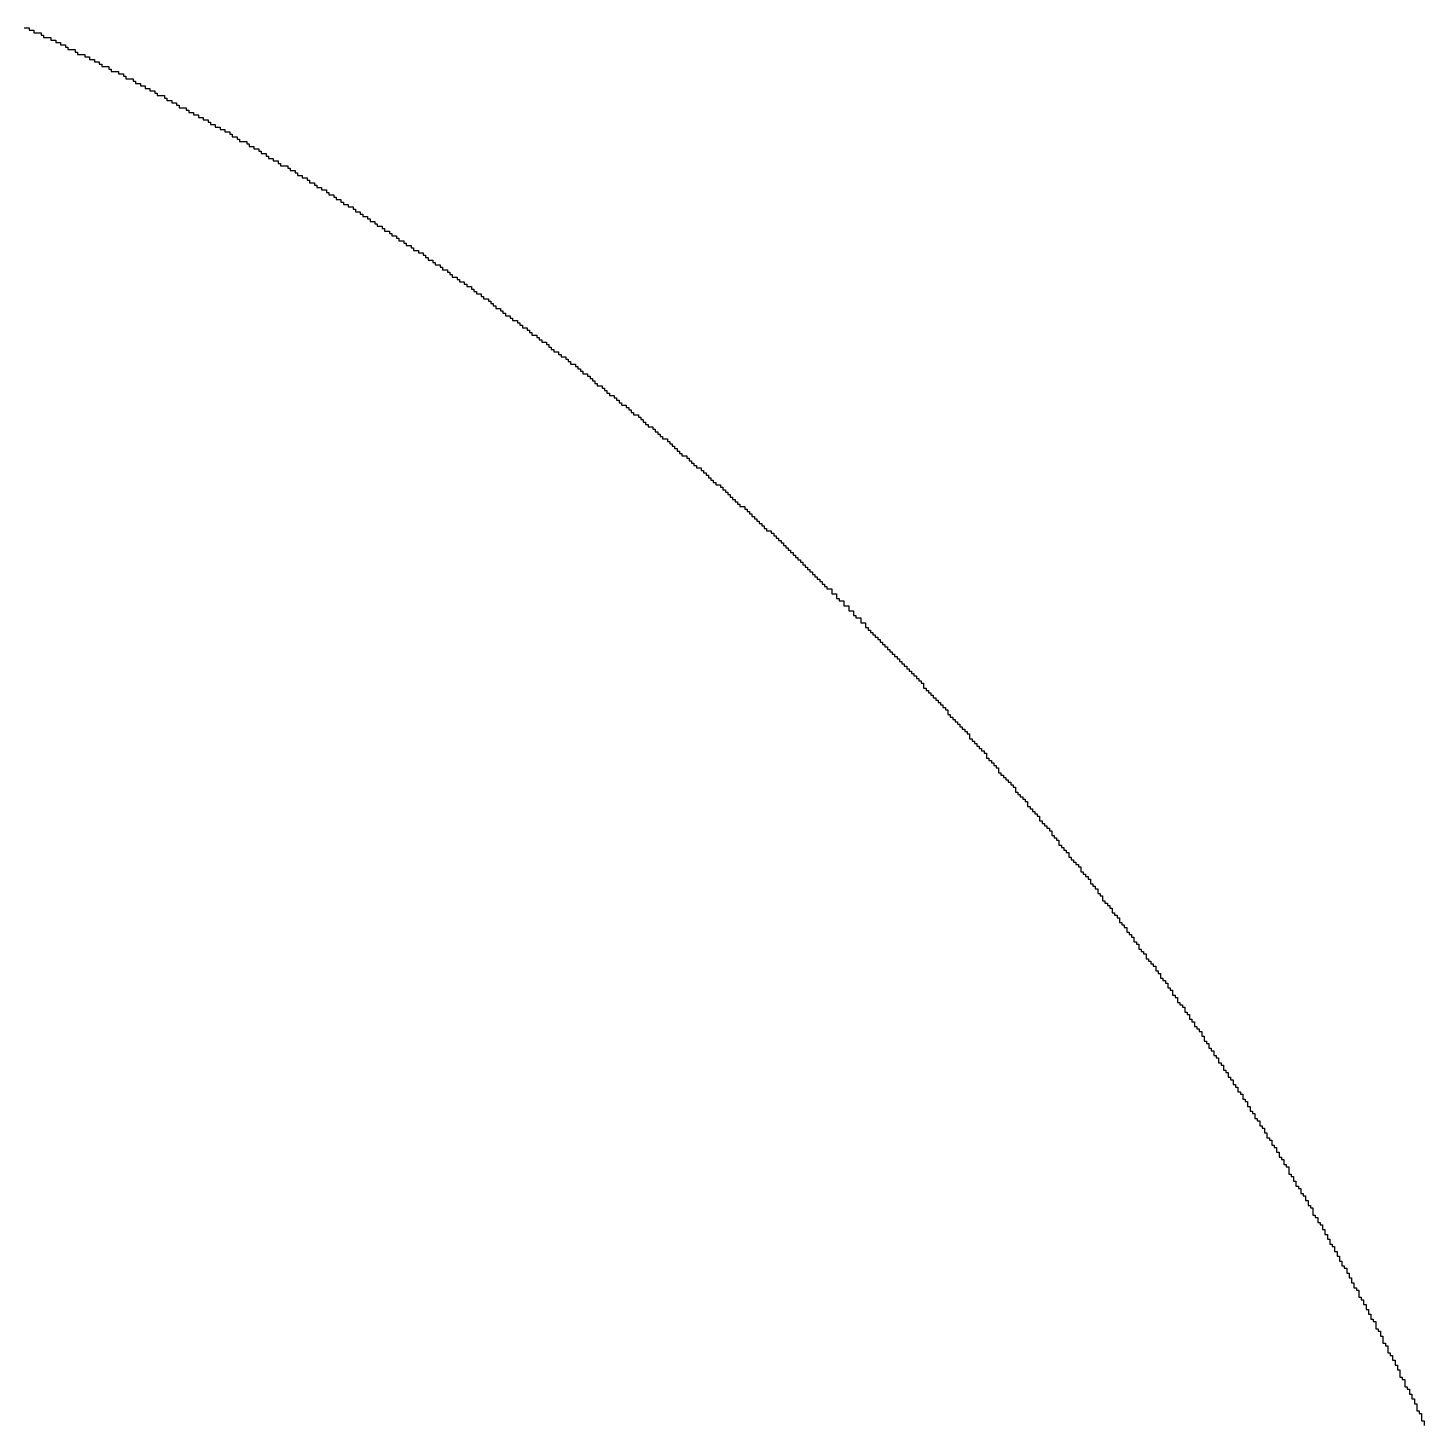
# Model space of a CAD drawing. Header units: millimetres. Extents: x -3.3 to 49.3, y -30.5 to 0.
# Drawn here: x 44.1 to 46.216, y -21.179 to -19.066 of the extents above; entities that cross this region are included whole.
import ezdxf

# ---------------------------------------------------------------- set-up
doc = ezdxf.new("R2010")
doc.units = ezdxf.units.MM
doc.layers.add('TopOverlay', color=2, linetype='Continuous')

msp = doc.modelspace()

# ---------------------------------------------------------------- linework, layer by layer
at = {"layer": 'TopOverlay'}
for p, q in [((44.0949, -19.0656), (44.1022, -19.0656)), ((44.1022, -19.0656), (44.1022, -19.0692)), ((44.1022, -19.0692), (44.1095, -19.0692)), ((44.1095, -19.0692), (44.1095, -19.0729)), ((44.1095, -19.0729), (44.1205, -19.0729)), ((44.1205, -19.0729), (44.1205, -19.0766)), ((44.1205, -19.0766), (44.1242, -19.0766)), ((44.1242, -19.0766), (44.1242, -19.0802)), ((44.1242, -19.0802), (44.1352, -19.0802)), ((44.1352, -19.0802), (44.1352, -19.0839)), ((44.1352, -19.0839), (44.1425, -19.0839)), ((44.1425, -19.0839), (44.1425, -19.0875)), ((44.1425, -19.0875), (44.1498, -19.0875)), ((44.1498, -19.0875), (44.1498, -19.0912)), ((44.1498, -19.0912), (44.1571, -19.0912)), ((44.1571, -19.0912), (44.1571, -19.0949)), ((44.1571, -19.0949), (44.1608, -19.0949)), ((44.1608, -19.0949), (44.1608, -19.0985)), ((44.1608, -19.0985), (44.1718, -19.0985)), ((44.1718, -19.0985), (44.1718, -19.1022)), ((44.1718, -19.1022), (44.1755, -19.1022)), ((44.1755, -19.1022), (44.1755, -19.1059)), ((44.1755, -19.1059), (44.1864, -19.1059)), ((44.1864, -19.1059), (44.1864, -19.1095)), ((44.1864, -19.1095), (44.1938, -19.1095)), ((44.1938, -19.1095), (44.1938, -19.1132)), ((44.1938, -19.1132), (44.2011, -19.1132)), ((44.2011, -19.1132), (44.2011, -19.1169)), ((44.2011, -19.1169), (44.2084, -19.1169)), ((44.2084, -19.1169), (44.2084, -19.1205)), ((44.2084, -19.1205), (44.2121, -19.1205)), ((44.2121, -19.1205), (44.2121, -19.1242)), ((44.2121, -19.1242), (44.2231, -19.1242)), ((44.2231, -19.1242), (44.2231, -19.1278)), ((44.2231, -19.1278), (44.2267, -19.1278)), ((44.2267, -19.1278), (44.2267, -19.1315)), ((44.2267, -19.1315), (44.2377, -19.1315)), ((44.2377, -19.1315), (44.2377, -19.1352)), ((44.2377, -19.1352), (44.2451, -19.1352)), ((44.2451, -19.1352), (44.2451, -19.1388)), ((44.2451, -19.1388), (44.2487, -19.1388)), ((44.2487, -19.1388), (44.2487, -19.1425)), ((44.2487, -19.1425), (44.2597, -19.1425)), ((44.2597, -19.1425), (44.2597, -19.1462)), ((44.2597, -19.1462), (44.2634, -19.1462)), ((44.2634, -19.1462), (44.2634, -19.1498)), ((44.2634, -19.1498), (44.2707, -19.1498)), ((44.2707, -19.1498), (44.2707, -19.1535)), ((44.2707, -19.1535), (44.278, -19.1535)), ((44.278, -19.1535), (44.278, -19.1571)), ((44.278, -19.1571), (44.2853, -19.1571)), ((44.2853, -19.1571), (44.2853, -19.1608)), ((44.2853, -19.1608), (44.2927, -19.1608)), ((44.2927, -19.1608), (44.2927, -19.1645)), ((44.2927, -19.1645), (44.2963, -19.1645)), ((44.2963, -19.1645), (44.2963, -19.1681)), ((44.2963, -19.1681), (44.3073, -19.1681)), ((44.3073, -19.1681), (44.3073, -19.1718)), ((44.3073, -19.1718), (44.311, -19.1718)), ((44.311, -19.1718), (44.311, -19.1755)), ((44.311, -19.1755), (44.3183, -19.1755)), ((44.3183, -19.1755), (44.3183, -19.1791)), ((44.3183, -19.1791), (44.3256, -19.1791)), ((44.3256, -19.1791), (44.3256, -19.1828)), ((44.3256, -19.1828), (44.3293, -19.1828)), ((44.3293, -19.1828), (44.3293, -19.1864)), ((44.3293, -19.1864), (44.3403, -19.1864)), ((44.3403, -19.1864), (44.3403, -19.1901)), ((44.3403, -19.1901), (44.344, -19.1901)), ((44.344, -19.1901), (44.344, -19.1938)), ((44.344, -19.1938), (44.3513, -19.1938)), ((44.3513, -19.1938), (44.3513, -19.1974)), ((44.3513, -19.1974), (44.3586, -19.1974)), ((44.3586, -19.1974), (44.3586, -19.2011)), ((44.3586, -19.2011), (44.3659, -19.2011)), ((44.3659, -19.2011), (44.3659, -19.2048)), ((44.3659, -19.2048), (44.3733, -19.2048)), ((44.3733, -19.2048), (44.3733, -19.2084)), ((44.3733, -19.2084), (44.3769, -19.2084)), ((44.3769, -19.2084), (44.3769, -19.2121)), ((44.3769, -19.2121), (44.3842, -19.2121)), ((44.3842, -19.2121), (44.3842, -19.2158)), ((44.3842, -19.2158), (44.3916, -19.2158)), ((44.3916, -19.2158), (44.3916, -19.2194)), ((44.3916, -19.2194), (44.3989, -19.2194)), ((44.3989, -19.2194), (44.3989, -19.2231)), ((44.3989, -19.2231), (44.4062, -19.2231)), ((44.4062, -19.2231), (44.4062, -19.2267)), ((44.4062, -19.2267), (44.4099, -19.2267)), ((44.4099, -19.2267), (44.4099, -19.2304)), ((44.4099, -19.2304), (44.4172, -19.2304)), ((44.4172, -19.2304), (44.4172, -19.2341)), ((44.4172, -19.2341), (44.4209, -19.2341)), ((44.4209, -19.2341), (44.4209, -19.2377)), ((44.4209, -19.2377), (44.4319, -19.2377)), ((44.4319, -19.2377), (44.4319, -19.2414)), ((44.4319, -19.2414), (44.4355, -19.2414)), ((44.4355, -19.2414), (44.4355, -19.2451)), ((44.4355, -19.2451), (44.4429, -19.2451)), ((44.4429, -19.2451), (44.4429, -19.2487)), ((44.4429, -19.2487), (44.4502, -19.2487)), ((44.4502, -19.2487), (44.4502, -19.2524)), ((44.4502, -19.2524), (44.4538, -19.2524)), ((44.4538, -19.2524), (44.4538, -19.256)), ((44.4538, -19.256), (44.4612, -19.256)), ((44.4612, -19.256), (44.4612, -19.2597)), ((44.4612, -19.2597), (44.4648, -19.2597)), ((44.4648, -19.2597), (44.4648, -19.2634)), ((44.4648, -19.2634), (44.4722, -19.2634)), ((44.4722, -19.2634), (44.4722, -19.267)), ((44.4722, -19.267), (44.4795, -19.267)), ((44.4795, -19.267), (44.4795, -19.2707)), ((44.4795, -19.2707), (44.4831, -19.2707)), ((44.4831, -19.2707), (44.4831, -19.2744)), ((44.4831, -19.2744), (44.4941, -19.2744)), ((44.4941, -19.2744), (44.4941, -19.278)), ((44.4941, -19.278), (44.4978, -19.278)), ((44.4978, -19.278), (44.4978, -19.2817)), ((44.4978, -19.2817), (44.5051, -19.2817)), ((44.5051, -19.2817), (44.5051, -19.2853)), ((44.5051, -19.2853), (44.5088, -19.2853)), ((44.5088, -19.2853), (44.5088, -19.289)), ((44.5088, -19.289), (44.5161, -19.289)), ((44.5161, -19.289), (44.5161, -19.2927)), ((44.5161, -19.2927), (44.5234, -19.2927)), ((44.5234, -19.2927), (44.5234, -19.2963)), ((44.5234, -19.2963), (44.5271, -19.2963)), ((44.5271, -19.2963), (44.5271, -19.3)), ((44.5271, -19.3), (44.5344, -19.3)), ((44.5344, -19.3), (44.5344, -19.3037)), ((44.5344, -19.3037), (44.5381, -19.3037)), ((44.5381, -19.3037), (44.5381, -19.3073)), ((44.5381, -19.3073), (44.5454, -19.3073)), ((44.5454, -19.3073), (44.5454, -19.311)), ((44.5454, -19.311), (44.5527, -19.311)), ((44.5527, -19.311), (44.5527, -19.3147)), ((44.5527, -19.3147), (44.5564, -19.3147)), ((44.5564, -19.3147), (44.5564, -19.3183)), ((44.5564, -19.3183), (44.5637, -19.3183)), ((44.5637, -19.3183), (44.5637, -19.322)), ((44.5637, -19.322), (44.5674, -19.322)), ((44.5674, -19.322), (44.5674, -19.3256)), ((44.5674, -19.3256), (44.5747, -19.3256)), ((44.5747, -19.3256), (44.5747, -19.3293)), ((44.5747, -19.3293), (44.5784, -19.3293)), ((44.5784, -19.3293), (44.5784, -19.333)), ((44.5784, -19.333), (44.5857, -19.333)), ((44.5857, -19.333), (44.5857, -19.3366)), ((44.5857, -19.3366), (44.593, -19.3366)), ((44.593, -19.3366), (44.593, -19.3403)), ((44.593, -19.3403), (44.5967, -19.3403)), ((44.5967, -19.3403), (44.5967, -19.344)), ((44.5967, -19.344), (44.604, -19.344)), ((44.604, -19.344), (44.604, -19.3476)), ((44.604, -19.3476), (44.6077, -19.3476)), ((44.6077, -19.3476), (44.6077, -19.3513)), ((44.6077, -19.3513), (44.615, -19.3513)), ((44.615, -19.3513), (44.615, -19.3549)), ((44.615, -19.3549), (44.6187, -19.3549)), ((44.6187, -19.3549), (44.6187, -19.3586)), ((44.6187, -19.3586), (44.626, -19.3586)), ((44.626, -19.3586), (44.626, -19.3623)), ((44.626, -19.3623), (44.6297, -19.3623)), ((44.6297, -19.3623), (44.6297, -19.3659)), ((44.6297, -19.3659), (44.637, -19.3659)), ((44.637, -19.3659), (44.637, -19.3696)), ((44.637, -19.3696), (44.6407, -19.3696)), ((44.6407, -19.3696), (44.6407, -19.3733)), ((44.6407, -19.3733), (44.648, -19.3733)), ((44.648, -19.3733), (44.648, -19.3769)), ((44.648, -19.3769), (44.6516, -19.3769)), ((44.6516, -19.3769), (44.6516, -19.3806)), ((44.6516, -19.3806), (44.659, -19.3806)), ((44.659, -19.3806), (44.659, -19.3842)), ((44.659, -19.3842), (44.6626, -19.3842)), ((44.6626, -19.3842), (44.6626, -19.3879)), ((44.6626, -19.3879), (44.67, -19.3879)), ((44.67, -19.3879), (44.67, -19.3916)), ((44.67, -19.3916), (44.6736, -19.3916)), ((44.6736, -19.3916), (44.6736, -19.3952)), ((44.6736, -19.3952), (44.681, -19.3952)), ((44.681, -19.3952), (44.681, -19.3989)), ((44.681, -19.3989), (44.6846, -19.3989)), ((44.6846, -19.3989), (44.6846, -19.4026)), ((44.6846, -19.4026), (44.6919, -19.4026)), ((44.6919, -19.4026), (44.6919, -19.4062)), ((44.6919, -19.4062), (44.6993, -19.4062)), ((44.6993, -19.4062), (44.6993, -19.4099)), ((44.6993, -19.4099), (44.7029, -19.4099)), ((44.7029, -19.4099), (44.7029, -19.4136)), ((44.7029, -19.4136), (44.7066, -19.4136)), ((44.7066, -19.4136), (44.7066, -19.4172)), ((44.7066, -19.4172), (44.7139, -19.4172)), ((44.7139, -19.4172), (44.7139, -19.4209)), ((44.7139, -19.4209), (44.7176, -19.4209)), ((44.7176, -19.4209), (44.7176, -19.4245)), ((44.7176, -19.4245), (44.7249, -19.4245)), ((44.7249, -19.4245), (44.7249, -19.4282)), ((44.7249, -19.4282), (44.7286, -19.4282)), ((44.7286, -19.4282), (44.7286, -19.4319)), ((44.7286, -19.4319), (44.7359, -19.4319)), ((44.7359, -19.4319), (44.7359, -19.4355)), ((44.7359, -19.4355), (44.7396, -19.4355)), ((44.7396, -19.4355), (44.7396, -19.4392)), ((44.7396, -19.4392), (44.7432, -19.4392)), ((44.7432, -19.4392), (44.7432, -19.4429)), ((44.7432, -19.4429), (44.7506, -19.4429)), ((44.7506, -19.4429), (44.7506, -19.4465)), ((44.7506, -19.4465), (44.7542, -19.4465)), ((44.7542, -19.4465), (44.7542, -19.4502)), ((44.7542, -19.4502), (44.7615, -19.4502)), ((44.7615, -19.4502), (44.7615, -19.4538)), ((44.7615, -19.4538), (44.7652, -19.4538)), ((44.7652, -19.4538), (44.7652, -19.4575)), ((44.7652, -19.4575), (44.7725, -19.4575)), ((44.7725, -19.4575), (44.7725, -19.4612)), ((44.7725, -19.4612), (44.7762, -19.4612)), ((44.7762, -19.4612), (44.7762, -19.4648)), ((44.7762, -19.4648), (44.7799, -19.4648)), ((44.7799, -19.4648), (44.7799, -19.4685)), ((44.7799, -19.4685), (44.7872, -19.4685)), ((44.7872, -19.4685), (44.7872, -19.4722)), ((44.7872, -19.4722), (44.7908, -19.4722)), ((44.7908, -19.4722), (44.7908, -19.4758)), ((44.7908, -19.4758), (44.7982, -19.4758)), ((44.7982, -19.4758), (44.7982, -19.4795)), ((44.7982, -19.4795), (44.8018, -19.4795)), ((44.8018, -19.4795), (44.8018, -19.4832)), ((44.8018, -19.4832), (44.8055, -19.4832)), ((44.8055, -19.4832), (44.8055, -19.4868)), ((44.8055, -19.4868), (44.8092, -19.4868)), ((44.8092, -19.4868), (44.8092, -19.4905)), ((44.8092, -19.4905), (44.8165, -19.4905)), ((44.8165, -19.4905), (44.8165, -19.4941)), ((44.8165, -19.4941), (44.8201, -19.4941)), ((44.8201, -19.4941), (44.8201, -19.4978)), ((44.8201, -19.4978), (44.8238, -19.4978)), ((44.8238, -19.4978), (44.8238, -19.5015)), ((44.8238, -19.5015), (44.8311, -19.5015)), ((44.8311, -19.5015), (44.8311, -19.5051)), ((44.8311, -19.5051), (44.8348, -19.5051)), ((44.8348, -19.5051), (44.8348, -19.5088)), ((44.8348, -19.5088), (44.8421, -19.5088)), ((44.8421, -19.5088), (44.8421, -19.5125)), ((44.8421, -19.5125), (44.8458, -19.5125)), ((44.8458, -19.5125), (44.8458, -19.5161)), ((44.8458, -19.5161), (44.8495, -19.5161)), ((44.8495, -19.5161), (44.8495, -19.5198)), ((44.8495, -19.5198), (44.8568, -19.5198)), ((44.8568, -19.5198), (44.8568, -19.5234)), ((44.8568, -19.5234), (44.8604, -19.5234)), ((44.8604, -19.5234), (44.8604, -19.5271)), ((44.8604, -19.5271), (44.8641, -19.5271)), ((44.8641, -19.5271), (44.8641, -19.5308)), ((44.8641, -19.5308), (44.8714, -19.5308)), ((44.8714, -19.5308), (44.8714, -19.5344)), ((44.8714, -19.5344), (44.8751, -19.5344)), ((44.8751, -19.5344), (44.8751, -19.5381)), ((44.8751, -19.5381), (44.8788, -19.5381)), ((44.8788, -19.5381), (44.8788, -19.5418)), ((44.8788, -19.5418), (44.8861, -19.5418)), ((44.8861, -19.5418), (44.8861, -19.5454)), ((44.8861, -19.5454), (44.8897, -19.5454)), ((44.8897, -19.5454), (44.8897, -19.5491)), ((44.8897, -19.5491), (44.8934, -19.5491)), ((44.8934, -19.5491), (44.8934, -19.5527)), ((44.8934, -19.5527), (44.8971, -19.5527)), ((44.8971, -19.5527), (44.8971, -19.5564)), ((44.8971, -19.5564), (44.9044, -19.5564)), ((44.9044, -19.5564), (44.9044, -19.5601)), ((44.9044, -19.5601), (44.9081, -19.5601)), ((44.9081, -19.5601), (44.9081, -19.5637)), ((44.9081, -19.5637), (44.9154, -19.5637)), ((44.9154, -19.5637), (44.9154, -19.5674)), ((44.9154, -19.5674), (44.919, -19.5674)), ((44.919, -19.5674), (44.919, -19.5711)), ((44.919, -19.5711), (44.9227, -19.5711)), ((44.9227, -19.5711), (44.9227, -19.5747)), ((44.9227, -19.5747), (44.93, -19.5747)), ((44.93, -19.5747), (44.93, -19.5784)), ((44.93, -19.5784), (44.9337, -19.5784)), ((44.9337, -19.5784), (44.9337, -19.5821)), ((44.9337, -19.5821), (44.9374, -19.5821)), ((44.9374, -19.5821), (44.9374, -19.5857)), ((44.9374, -19.5857), (44.941, -19.5857)), ((44.941, -19.5857), (44.941, -19.5894)), ((44.941, -19.5894), (44.9484, -19.5894)), ((44.9484, -19.5894), (44.9484, -19.593)), ((44.9484, -19.593), (44.952, -19.593)), ((44.952, -19.593), (44.952, -19.5967)), ((44.952, -19.5967), (44.9557, -19.5967)), ((44.9557, -19.5967), (44.9557, -19.6004)), ((44.9557, -19.6004), (44.9593, -19.6004)), ((44.9593, -19.6004), (44.9593, -19.604)), ((44.9593, -19.604), (44.963, -19.604)), ((44.963, -19.604), (44.963, -19.6077)), ((44.963, -19.6077), (44.9703, -19.6077)), ((44.9703, -19.6077), (44.9703, -19.6114)), ((44.9703, -19.6114), (44.974, -19.6114)), ((44.974, -19.6114), (44.974, -19.615)), ((44.974, -19.615), (44.9777, -19.615)), ((44.9777, -19.615), (44.9777, -19.6187)), ((44.9777, -19.6187), (44.9813, -19.6187)), ((44.9813, -19.6187), (44.9813, -19.6223)), ((44.9813, -19.6223), (44.9886, -19.6223)), ((44.9886, -19.6223), (44.9886, -19.626)), ((44.9886, -19.626), (44.9923, -19.626)), ((44.9923, -19.626), (44.9923, -19.6297)), ((44.9923, -19.6297), (44.996, -19.6297)), ((44.996, -19.6297), (44.996, -19.6333)), ((44.996, -19.6333), (44.9996, -19.6333)), ((44.9996, -19.6333), (44.9996, -19.637)), ((44.9996, -19.637), (45.007, -19.637)), ((45.007, -19.637), (45.007, -19.6407)), ((45.007, -19.6407), (45.0106, -19.6407)), ((45.0106, -19.6407), (45.0106, -19.6443)), ((45.0106, -19.6443), (45.0143, -19.6443)), ((45.0143, -19.6443), (45.0143, -19.648)), ((45.0143, -19.648), (45.0179, -19.648)), ((45.0179, -19.648), (45.0179, -19.6516)), ((45.0179, -19.6516), (45.0253, -19.6516)), ((45.0253, -19.6516), (45.0253, -19.6553)), ((45.0253, -19.6553), (45.0289, -19.6553)), ((45.0289, -19.6553), (45.0289, -19.659)), ((45.0289, -19.659), (45.0326, -19.659)), ((45.0326, -19.659), (45.0326, -19.6626)), ((45.0326, -19.6626), (45.0363, -19.6626)), ((45.0363, -19.6626), (45.0363, -19.6663)), ((45.0363, -19.6663), (45.0399, -19.6663)), ((45.0399, -19.6663), (45.0399, -19.67)), ((45.0399, -19.67), (45.0473, -19.67)), ((45.0473, -19.67), (45.0473, -19.6736)), ((45.0473, -19.6736), (45.0509, -19.6736)), ((45.0509, -19.6736), (45.0509, -19.6773)), ((45.0509, -19.6773), (45.0546, -19.6773)), ((45.0546, -19.6773), (45.0546, -19.681)), ((45.0546, -19.681), (45.0582, -19.681)), ((45.0582, -19.681), (45.0582, -19.6846)), ((45.0582, -19.6846), (45.0619, -19.6846)), ((45.0619, -19.6846), (45.0619, -19.6883)), ((45.0619, -19.6883), (45.0692, -19.6883)), ((45.0692, -19.6883), (45.0692, -19.6919)), ((45.0692, -19.6919), (45.0729, -19.6919)), ((45.0729, -19.6919), (45.0729, -19.6956)), ((45.0729, -19.6956), (45.0766, -19.6956)), ((45.0766, -19.6956), (45.0766, -19.6993)), ((45.0766, -19.6993), (45.0802, -19.6993)), ((45.0802, -19.6993), (45.0802, -19.7029)), ((45.0802, -19.7029), (45.0839, -19.7029)), ((45.0839, -19.7029), (45.0839, -19.7066)), ((45.0839, -19.7066), (45.0875, -19.7066)), ((45.0875, -19.7066), (45.0875, -19.7103)), ((45.0875, -19.7103), (45.0912, -19.7103)), ((45.0912, -19.7103), (45.0912, -19.7139)), ((45.0912, -19.7139), (45.0985, -19.7139)), ((45.0985, -19.7139), (45.0985, -19.7176)), ((45.0985, -19.7176), (45.1022, -19.7176)), ((45.1022, -19.7176), (45.1022, -19.7212)), ((45.1022, -19.7212), (45.1059, -19.7212)), ((45.1059, -19.7212), (45.1059, -19.7249)), ((45.1059, -19.7249), (45.1095, -19.7249)), ((45.1095, -19.7249), (45.1095, -19.7286)), ((45.1095, -19.7286), (45.1132, -19.7286)), ((45.1132, -19.7286), (45.1132, -19.7322)), ((45.1132, -19.7322), (45.1205, -19.7322)), ((45.1205, -19.7322), (45.1205, -19.7359)), ((45.1205, -19.7359), (45.1242, -19.7359)), ((45.1242, -19.7359), (45.1242, -19.7396)), ((45.1242, -19.7396), (45.1278, -19.7396)), ((45.1278, -19.7396), (45.1278, -19.7432)), ((45.1278, -19.7432), (45.1315, -19.7432)), ((45.1315, -19.7432), (45.1315, -19.7469)), ((45.1315, -19.7469), (45.1352, -19.7469)), ((45.1352, -19.7469), (45.1352, -19.7505)), ((45.1352, -19.7505), (45.1388, -19.7505)), ((45.1388, -19.7505), (45.1388, -19.7542)), ((45.1388, -19.7542), (45.1425, -19.7542)), ((45.1425, -19.7542), (45.1425, -19.7579)), ((45.1425, -19.7579), (45.1498, -19.7579)), ((45.1498, -19.7579), (45.1498, -19.7615)), ((45.1498, -19.7615), (45.1535, -19.7615)), ((45.1535, -19.7615), (45.1535, -19.7652)), ((45.1535, -19.7652), (45.1571, -19.7652)), ((45.1571, -19.7652), (45.1571, -19.7689)), ((45.1571, -19.7689), (45.1608, -19.7689)), ((45.1608, -19.7689), (45.1608, -19.7725)), ((45.1608, -19.7725), (45.1645, -19.7725)), ((45.1645, -19.7725), (45.1645, -19.7762)), ((45.1645, -19.7762), (45.1681, -19.7762)), ((45.1681, -19.7762), (45.1681, -19.7799)), ((45.1681, -19.7799), (45.1718, -19.7799)), ((45.1718, -19.7799), (45.1718, -19.7835)), ((45.1718, -19.7835), (45.1755, -19.7835)), ((45.1755, -19.7835), (45.1755, -19.7872)), ((45.1755, -19.7872), (45.1791, -19.7872)), ((45.1791, -19.7872), (45.1791, -19.7908)), ((45.1791, -19.7908), (45.1864, -19.7908)), ((45.1864, -19.7908), (45.1864, -19.7945)), ((45.1864, -19.7945), (45.1901, -19.7945)), ((45.1901, -19.7945), (45.1901, -19.7982)), ((45.1901, -19.7982), (45.1938, -19.7982)), ((45.1938, -19.7982), (45.1938, -19.8018)), ((45.1938, -19.8018), (45.1974, -19.8018)), ((45.1974, -19.8018), (45.1974, -19.8055)), ((45.1974, -19.8055), (45.2011, -19.8055)), ((45.2011, -19.8055), (45.2011, -19.8092)), ((45.2011, -19.8092), (45.2048, -19.8092)), ((45.2048, -19.8092), (45.2048, -19.8128)), ((45.2048, -19.8128), (45.2084, -19.8128)), ((45.2084, -19.8128), (45.2084, -19.8165)), ((45.2084, -19.8165), (45.2121, -19.8165)), ((45.2121, -19.8165), (45.2121, -19.8201)), ((45.2121, -19.8201), (45.2158, -19.8201)), ((45.2158, -19.8201), (45.2158, -19.8238)), ((45.2158, -19.8238), (45.2194, -19.8238)), ((45.2194, -19.8238), (45.2194, -19.8275)), ((45.2194, -19.8275), (45.2267, -19.8275)), ((45.2267, -19.8275), (45.2267, -19.8311)), ((45.2267, -19.8311), (45.2304, -19.8311)), ((45.2304, -19.8311), (45.2304, -19.8348)), ((45.2304, -19.8348), (45.2341, -19.8348)), ((45.2341, -19.8348), (45.2341, -19.8385)), ((45.2341, -19.8385), (45.2377, -19.8385)), ((45.2377, -19.8385), (45.2377, -19.8421)), ((45.2377, -19.8421), (45.2414, -19.8421)), ((45.2414, -19.8421), (45.2414, -19.8458)), ((45.2414, -19.8458), (45.2451, -19.8458)), ((45.2451, -19.8458), (45.2451, -19.8495)), ((45.2451, -19.8495), (45.2487, -19.8495)), ((45.2487, -19.8495), (45.2487, -19.8531)), ((45.2487, -19.8531), (45.2524, -19.8531)), ((45.2524, -19.8531), (45.2524, -19.8568)), ((45.2524, -19.8568), (45.256, -19.8568)), ((45.256, -19.8568), (45.256, -19.8604)), ((45.256, -19.8604), (45.2597, -19.8604)), ((45.2597, -19.8604), (45.2597, -19.8641)), ((45.2597, -19.8641), (45.2634, -19.8641)), ((45.2634, -19.8641), (45.2634, -19.8678)), ((45.2634, -19.8678), (45.267, -19.8678)), ((45.267, -19.8678), (45.267, -19.8714)), ((45.267, -19.8714), (45.2707, -19.8714)), ((45.2707, -19.8714), (45.2707, -19.8751)), ((45.2707, -19.8751), (45.2744, -19.8751)), ((45.2744, -19.8751), (45.2744, -19.8788)), ((45.2744, -19.8788), (45.278, -19.8788)), ((45.278, -19.8788), (45.278, -19.8824)), ((45.278, -19.8824), (45.2817, -19.8824)), ((45.2817, -19.8824), (45.2817, -19.8861)), ((45.2817, -19.8861), (45.2853, -19.8861)), ((45.2853, -19.8861), (45.2853, -19.8897)), ((45.2853, -19.8897), (45.289, -19.8897)), ((45.289, -19.8897), (45.289, -19.8934)), ((45.289, -19.8934), (45.2927, -19.8934)), ((45.2927, -19.8934), (45.2927, -19.8971)), ((45.2927, -19.8971), (45.2963, -19.8971)), ((45.2963, -19.8971), (45.2963, -19.9007)), ((45.2963, -19.9007), (45.3, -19.9007)), ((45.3, -19.9007), (45.3, -19.9044)), ((45.3, -19.9044), (45.3037, -19.9044)), ((45.3037, -19.9044), (45.3037, -19.9081)), ((45.3037, -19.9081), (45.3073, -19.9081)), ((45.3073, -19.9081), (45.3073, -19.9117)), ((45.3073, -19.9117), (45.311, -19.9117)), ((45.311, -19.9117), (45.311, -19.9154)), ((45.311, -19.9154), (45.3183, -19.9154)), ((45.3183, -19.9154), (45.3183, -19.9227)), ((45.3183, -19.9227), (45.3256, -19.9227)), ((45.3256, -19.9227), (45.3256, -19.93)), ((45.3256, -19.93), (45.3293, -19.93)), ((45.3293, -19.93), (45.3293, -19.9337)), ((45.3293, -19.9337), (45.3366, -19.9337)), ((45.3366, -19.9337), (45.3366, -19.941)), ((45.3366, -19.941), (45.344, -19.941)), ((45.344, -19.941), (45.344, -19.9484)), ((45.344, -19.9484), (45.3513, -19.9484)), ((45.3513, -19.9484), (45.3513, -19.9557)), ((45.3513, -19.9557), (45.3549, -19.9557)), ((45.3549, -19.9557), (45.3549, -19.9593)), ((45.3549, -19.9593), (45.3623, -19.9593)), ((45.3623, -19.9593), (45.3623, -19.9667)), ((45.3623, -19.9667), (45.3696, -19.9667)), ((45.3696, -19.9667), (45.3696, -19.974)), ((45.3696, -19.974), (45.3733, -19.974)), ((45.3733, -19.974), (45.3733, -19.9777)), ((45.3733, -19.9777), (45.3769, -19.9777)), ((45.3769, -19.9777), (45.3769, -19.9813)), ((45.3769, -19.9813), (45.3806, -19.9813)), ((45.3806, -19.9813), (45.3806, -19.985)), ((45.3806, -19.985), (45.3843, -19.985)), ((45.3843, -19.985), (45.3843, -19.9886)), ((45.3843, -19.9886), (45.3879, -19.9886)), ((45.3879, -19.9886), (45.3879, -19.9923)), ((45.3879, -19.9923), (45.3916, -19.9923)), ((45.3916, -19.9923), (45.3916, -19.996)), ((45.3916, -19.996), (45.3952, -19.996)), ((45.3952, -19.996), (45.3952, -19.9996)), ((45.3952, -19.9996), (45.3989, -19.9996)), ((45.3989, -19.9996), (45.3989, -20.0033)), ((45.3989, -20.0033), (45.4026, -20.0033)), ((45.4026, -20.0033), (45.4026, -20.007)), ((45.4026, -20.007), (45.4062, -20.007)), ((45.4062, -20.007), (45.4062, -20.0106)), ((45.4062, -20.0106), (45.4099, -20.0106)), ((45.4099, -20.0106), (45.4099, -20.0143)), ((45.4099, -20.0143), (45.4136, -20.0143)), ((45.4136, -20.0143), (45.4136, -20.0179)), ((45.4136, -20.0179), (45.4172, -20.0179)), ((45.4172, -20.0179), (45.4172, -20.0216)), ((45.4172, -20.0216), (45.4209, -20.0216)), ((45.4209, -20.0216), (45.4209, -20.0253)), ((45.4209, -20.0253), (45.4245, -20.0253)), ((45.4245, -20.0253), (45.4245, -20.0289)), ((45.4245, -20.0289), (45.4282, -20.0289)), ((45.4282, -20.0289), (45.4282, -20.0326)), ((45.4282, -20.0326), (45.4319, -20.0326)), ((45.4319, -20.0326), (45.4319, -20.0363)), ((45.4319, -20.0363), (45.4355, -20.0363)), ((45.4355, -20.0363), (45.4355, -20.0399)), ((45.4355, -20.0399), (45.4392, -20.0399)), ((45.4392, -20.0399), (45.4392, -20.0436)), ((45.4392, -20.0436), (45.4429, -20.0436)), ((45.4429, -20.0436), (45.4429, -20.0473)), ((45.4429, -20.0473), (45.4465, -20.0473)), ((45.4465, -20.0473), (45.4465, -20.0509)), ((45.4465, -20.0509), (45.4502, -20.0509)), ((45.4502, -20.0509), (45.4502, -20.0546)), ((45.4502, -20.0546), (45.4538, -20.0546)), ((45.4538, -20.0546), (45.4538, -20.0582)), ((45.4538, -20.0582), (45.4575, -20.0582)), ((45.4575, -20.0582), (45.4575, -20.0656)), ((45.4575, -20.0656), (45.4612, -20.0656)), ((45.4612, -20.0656), (45.4612, -20.0692)), ((45.4612, -20.0692), (45.4648, -20.0692)), ((45.4648, -20.0692), (45.4648, -20.0729)), ((45.4648, -20.0729), (45.4685, -20.0729)), ((45.4685, -20.0729), (45.4685, -20.0766)), ((45.4685, -20.0766), (45.4722, -20.0766)), ((45.4722, -20.0766), (45.4722, -20.0802)), ((45.4722, -20.0802), (45.4758, -20.0802)), ((45.4758, -20.0802), (45.4758, -20.0839)), ((45.4758, -20.0839), (45.4795, -20.0839)), ((45.4795, -20.0839), (45.4795, -20.0875)), ((45.4795, -20.0875), (45.4832, -20.0875)), ((45.4832, -20.0875), (45.4832, -20.0912)), ((45.4832, -20.0912), (45.4868, -20.0912)), ((45.4868, -20.0912), (45.4868, -20.0949)), ((45.4868, -20.0949), (45.4905, -20.0949)), ((45.4905, -20.0949), (45.4905, -20.0985)), ((45.4905, -20.0985), (45.4941, -20.0985)), ((45.4941, -20.0985), (45.4941, -20.1059)), ((45.4941, -20.1059), (45.4978, -20.1059)), ((45.4978, -20.1059), (45.4978, -20.1095)), ((45.4978, -20.1095), (45.5015, -20.1095)), ((45.5015, -20.1095), (45.5015, -20.1132)), ((45.5015, -20.1132), (45.5051, -20.1132)), ((45.5051, -20.1132), (45.5051, -20.1169)), ((45.5051, -20.1169), (45.5088, -20.1169)), ((45.5088, -20.1169), (45.5088, -20.1205)), ((45.5088, -20.1205), (45.5125, -20.1205)), ((45.5125, -20.1205), (45.5125, -20.1242)), ((45.5125, -20.1242), (45.5161, -20.1242)), ((45.5161, -20.1242), (45.5161, -20.1278)), ((45.5161, -20.1278), (45.5198, -20.1278)), ((45.5198, -20.1278), (45.5198, -20.1315)), ((45.5198, -20.1315), (45.5234, -20.1315)), ((45.5234, -20.1315), (45.5234, -20.1352)), ((45.5234, -20.1352), (45.5271, -20.1352)), ((45.5271, -20.1352), (45.5271, -20.1425)), ((45.5271, -20.1425), (45.5308, -20.1425)), ((45.5308, -20.1425), (45.5308, -20.1462)), ((45.5308, -20.1462), (45.5344, -20.1462)), ((45.5344, -20.1462), (45.5344, -20.1498)), ((45.5344, -20.1498), (45.5381, -20.1498)), ((45.5381, -20.1498), (45.5381, -20.1535)), ((45.5381, -20.1535), (45.5418, -20.1535)), ((45.5418, -20.1535), (45.5418, -20.1571)), ((45.5418, -20.1571), (45.5454, -20.1571)), ((45.5454, -20.1571), (45.5454, -20.1608)), ((45.5454, -20.1608), (45.5491, -20.1608)), ((45.5491, -20.1608), (45.5491, -20.1645)), ((45.5491, -20.1645), (45.5527, -20.1645)), ((45.5527, -20.1645), (45.5527, -20.1718)), ((45.5527, -20.1718), (45.5564, -20.1718)), ((45.5564, -20.1718), (45.5564, -20.1755)), ((45.5564, -20.1755), (45.5601, -20.1755)), ((45.5601, -20.1755), (45.5601, -20.1791)), ((45.5601, -20.1791), (45.5637, -20.1791)), ((45.5637, -20.1791), (45.5637, -20.1828)), ((45.5637, -20.1828), (45.5674, -20.1828)), ((45.5674, -20.1828), (45.5674, -20.1864)), ((45.5674, -20.1864), (45.5711, -20.1864)), ((45.5711, -20.1864), (45.5711, -20.1938)), ((45.5711, -20.1938), (45.5747, -20.1938)), ((45.5747, -20.1938), (45.5747, -20.1974)), ((45.5747, -20.1974), (45.5784, -20.1974)), ((45.5784, -20.1974), (45.5784, -20.2011)), ((45.5784, -20.2011), (45.5821, -20.2011)), ((45.5821, -20.2011), (45.5821, -20.2048)), ((45.5821, -20.2048), (45.5857, -20.2048)), ((45.5857, -20.2048), (45.5857, -20.2084)), ((45.5857, -20.2084), (45.5894, -20.2084)), ((45.5894, -20.2084), (45.5894, -20.2121)), ((45.5894, -20.2121), (45.593, -20.2121)), ((45.593, -20.2121), (45.593, -20.2158)), ((45.593, -20.2158), (45.5967, -20.2158)), ((45.5967, -20.2158), (45.5967, -20.2231)), ((45.5967, -20.2231), (45.6004, -20.2231)), ((45.6004, -20.2231), (45.6004, -20.2267)), ((45.6004, -20.2267), (45.604, -20.2267)), ((45.604, -20.2267), (45.604, -20.2304)), ((45.604, -20.2304), (45.6077, -20.2304)), ((45.6077, -20.2304), (45.6077, -20.2341)), ((45.6077, -20.2341), (45.6114, -20.2341)), ((45.6114, -20.2341), (45.6114, -20.2377)), ((45.6114, -20.2377), (45.615, -20.2377)), ((45.615, -20.2377), (45.615, -20.2451)), ((45.615, -20.2451), (45.6187, -20.2451)), ((45.6187, -20.2451), (45.6187, -20.2487)), ((45.6187, -20.2487), (45.6223, -20.2487)), ((45.6223, -20.2487), (45.6223, -20.2524)), ((45.6223, -20.2524), (45.626, -20.2524)), ((45.626, -20.2524), (45.626, -20.256)), ((45.626, -20.256), (45.6297, -20.256)), ((45.6297, -20.256), (45.6297, -20.2597)), ((45.6297, -20.2597), (45.6333, -20.2597)), ((45.6333, -20.2597), (45.6333, -20.267)), ((45.6333, -20.267), (45.637, -20.267)), ((45.637, -20.267), (45.637, -20.2707)), ((45.637, -20.2707), (45.6407, -20.2707)), ((45.6407, -20.2707), (45.6407, -20.2744)), ((45.6407, -20.2744), (45.6443, -20.2744)), ((45.6443, -20.2744), (45.6443, -20.278)), ((45.6443, -20.278), (45.648, -20.278)), ((45.648, -20.278), (45.648, -20.2817)), ((45.648, -20.2817), (45.6516, -20.2817)), ((45.6516, -20.2817), (45.6516, -20.289)), ((45.6516, -20.289), (45.6553, -20.289)), ((45.6553, -20.289), (45.6553, -20.2927)), ((45.6553, -20.2927), (45.659, -20.2927)), ((45.659, -20.2927), (45.659, -20.2963)), ((45.659, -20.2963), (45.6626, -20.2963)), ((45.6626, -20.2963), (45.6626, -20.3037)), ((45.6626, -20.3037), (45.6663, -20.3037)), ((45.6663, -20.3037), (45.6663, -20.3073)), ((45.6663, -20.3073), (45.67, -20.3073)), ((45.67, -20.3073), (45.67, -20.311)), ((45.67, -20.311), (45.6736, -20.311)), ((45.6736, -20.311), (45.6736, -20.3147)), ((45.6736, -20.3147), (45.6773, -20.3147)), ((45.6773, -20.3147), (45.6773, -20.322)), ((45.6773, -20.322), (45.681, -20.322)), ((45.681, -20.322), (45.681, -20.3256)), ((45.681, -20.3256), (45.6846, -20.3256)), ((45.6846, -20.3256), (45.6846, -20.3293)), ((45.6846, -20.3293), (45.6883, -20.3293)), ((45.6883, -20.3293), (45.6883, -20.333)), ((45.6883, -20.333), (45.6919, -20.333)), ((45.6919, -20.333), (45.6919, -20.3366)), ((45.6919, -20.3366), (45.6956, -20.3366)), ((45.6956, -20.3366), (45.6956, -20.344)), ((45.6956, -20.344), (45.6993, -20.344)), ((45.6993, -20.344), (45.6993, -20.3476)), ((45.6993, -20.3476), (45.7029, -20.3476)), ((45.7029, -20.3476), (45.7029, -20.3513)), ((45.7029, -20.3513), (45.7066, -20.3513)), ((45.7066, -20.3513), (45.7066, -20.3549)), ((45.7066, -20.3549), (45.7103, -20.3549)), ((45.7103, -20.3549), (45.7103, -20.3623)), ((45.7103, -20.3623), (45.7139, -20.3623)), ((45.7139, -20.3623), (45.7139, -20.3659)), ((45.7139, -20.3659), (45.7176, -20.3659)), ((45.7176, -20.3659), (45.7176, -20.3696)), ((45.7176, -20.3696), (45.7212, -20.3696)), ((45.7212, -20.3696), (45.7212, -20.3769)), ((45.7212, -20.3769), (45.7249, -20.3769)), ((45.7249, -20.3769), (45.7249, -20.3806)), ((45.7249, -20.3806), (45.7286, -20.3806)), ((45.7286, -20.3806), (45.7286, -20.3879)), ((45.7286, -20.3879), (45.7322, -20.3879)), ((45.7322, -20.3879), (45.7322, -20.3916)), ((45.7322, -20.3916), (45.7359, -20.3916)), ((45.7359, -20.3916), (45.7359, -20.3952)), ((45.7359, -20.3952), (45.7396, -20.3952)), ((45.7396, -20.3952), (45.7396, -20.3989)), ((45.7396, -20.3989), (45.7432, -20.3989)), ((45.7432, -20.3989), (45.7432, -20.4062)), ((45.7432, -20.4062), (45.7469, -20.4062)), ((45.7469, -20.4062), (45.7469, -20.4099)), ((45.7469, -20.4099), (45.7505, -20.4099)), ((45.7505, -20.4099), (45.7505, -20.4136)), ((45.7505, -20.4136), (45.7542, -20.4136)), ((45.7542, -20.4136), (45.7542, -20.4209)), ((45.7542, -20.4209), (45.7579, -20.4209)), ((45.7579, -20.4209), (45.7579, -20.4245)), ((45.7579, -20.4245), (45.7615, -20.4245)), ((45.7615, -20.4245), (45.7615, -20.4282)), ((45.7615, -20.4282), (45.7652, -20.4282)), ((45.7652, -20.4282), (45.7652, -20.4355)), ((45.7652, -20.4355), (45.7689, -20.4355)), ((45.7689, -20.4355), (45.7689, -20.4392)), ((45.7689, -20.4392), (45.7725, -20.4392)), ((45.7725, -20.4392), (45.7725, -20.4429)), ((45.7725, -20.4429), (45.7762, -20.4429)), ((45.7762, -20.4429), (45.7762, -20.4502)), ((45.7762, -20.4502), (45.7799, -20.4502)), ((45.7799, -20.4502), (45.7799, -20.4538)), ((45.7799, -20.4538), (45.7835, -20.4538)), ((45.7835, -20.4538), (45.7835, -20.4612)), ((45.7835, -20.4612), (45.7872, -20.4612)), ((45.7872, -20.4612), (45.7872, -20.4648)), ((45.7872, -20.4648), (45.7908, -20.4648)), ((45.7908, -20.4648), (45.7908, -20.4685)), ((45.7908, -20.4685), (45.7945, -20.4685)), ((45.7945, -20.4685), (45.7945, -20.4758)), ((45.7945, -20.4758), (45.7982, -20.4758)), ((45.7982, -20.4758), (45.7982, -20.4795)), ((45.7982, -20.4795), (45.8018, -20.4795)), ((45.8018, -20.4795), (45.8018, -20.4832)), ((45.8018, -20.4832), (45.8055, -20.4832)), ((45.8055, -20.4832), (45.8055, -20.4868)), ((45.8055, -20.4868), (45.8092, -20.4868)), ((45.8092, -20.4868), (45.8092, -20.4941)), ((45.8092, -20.4941), (45.8128, -20.4941)), ((45.8128, -20.4941), (45.8128, -20.4978)), ((45.8128, -20.4978), (45.8165, -20.4978)), ((45.8165, -20.4978), (45.8165, -20.5051)), ((45.8165, -20.5051), (45.8201, -20.5051)), ((45.8201, -20.5051), (45.8201, -20.5088)), ((45.8201, -20.5088), (45.8238, -20.5088)), ((45.8238, -20.5088), (45.8238, -20.5125)), ((45.8238, -20.5125), (45.8275, -20.5125)), ((45.8275, -20.5125), (45.8275, -20.5198)), ((45.8275, -20.5198), (45.8311, -20.5198)), ((45.8311, -20.5198), (45.8311, -20.5234)), ((45.8311, -20.5234), (45.8348, -20.5234)), ((45.8348, -20.5234), (45.8348, -20.5308)), ((45.8348, -20.5308), (45.8385, -20.5308)), ((45.8385, -20.5308), (45.8385, -20.5344)), ((45.8385, -20.5344), (45.8421, -20.5344)), ((45.8421, -20.5344), (45.8421, -20.5418)), ((45.8421, -20.5418), (45.8458, -20.5418)), ((45.8458, -20.5418), (45.8458, -20.5454)), ((45.8458, -20.5454), (45.8495, -20.5454)), ((45.8495, -20.5454), (45.8495, -20.5491)), ((45.8495, -20.5491), (45.8531, -20.5491)), ((45.8531, -20.5491), (45.8531, -20.5564)), ((45.8531, -20.5564), (45.8568, -20.5564)), ((45.8568, -20.5564), (45.8568, -20.5601)), ((45.8568, -20.5601), (45.8604, -20.5601)), ((45.8604, -20.5601), (45.8604, -20.5674)), ((45.8604, -20.5674), (45.8641, -20.5674)), ((45.8641, -20.5674), (45.8641, -20.5711)), ((45.8641, -20.5711), (45.8678, -20.5711)), ((45.8678, -20.5711), (45.8678, -20.5784)), ((45.8678, -20.5784), (45.8714, -20.5784)), ((45.8714, -20.5784), (45.8714, -20.5821)), ((45.8714, -20.5821), (45.8751, -20.5821)), ((45.8751, -20.5821), (45.8751, -20.5857)), ((45.8751, -20.5857), (45.8788, -20.5857)), ((45.8788, -20.5857), (45.8788, -20.593)), ((45.8788, -20.593), (45.8824, -20.593)), ((45.8824, -20.593), (45.8824, -20.6004)), ((45.8824, -20.6004), (45.8861, -20.6004)), ((45.8861, -20.6004), (45.8861, -20.604)), ((45.8861, -20.604), (45.8897, -20.604)), ((45.8897, -20.604), (45.8897, -20.6114)), ((45.8897, -20.6114), (45.8934, -20.6114)), ((45.8934, -20.6114), (45.8934, -20.615)), ((45.8934, -20.615), (45.8971, -20.615)), ((45.8971, -20.615), (45.8971, -20.6223)), ((45.8971, -20.6223), (45.9007, -20.6223)), ((45.9007, -20.6223), (45.9007, -20.626)), ((45.9007, -20.626), (45.9044, -20.626)), ((45.9044, -20.626), (45.9044, -20.6333)), ((45.9044, -20.6333), (45.9081, -20.6333)), ((45.9081, -20.6333), (45.9081, -20.637)), ((45.9081, -20.637), (45.9117, -20.637)), ((45.9117, -20.637), (45.9117, -20.6443)), ((45.9117, -20.6443), (45.9154, -20.6443)), ((45.9154, -20.6443), (45.9154, -20.648)), ((45.9154, -20.648), (45.919, -20.648)), ((45.919, -20.648), (45.919, -20.6553)), ((45.919, -20.6553), (45.9227, -20.6553)), ((45.9227, -20.6553), (45.9227, -20.659)), ((45.9227, -20.659), (45.9264, -20.659)), ((45.9264, -20.659), (45.9264, -20.6663)), ((45.9264, -20.6663), (45.93, -20.6663)), ((45.93, -20.6663), (45.93, -20.67)), ((45.93, -20.67), (45.9337, -20.67)), ((45.9337, -20.67), (45.9337, -20.6773)), ((45.9337, -20.6773), (45.9374, -20.6773)), ((45.9374, -20.6773), (45.9374, -20.681)), ((45.9374, -20.681), (45.941, -20.681)), ((45.941, -20.681), (45.941, -20.6883)), ((45.941, -20.6883), (45.9447, -20.6883)), ((45.9447, -20.6883), (45.9447, -20.6919)), ((45.9447, -20.6919), (45.9484, -20.6919)), ((45.9484, -20.6919), (45.9484, -20.6993)), ((45.9484, -20.6993), (45.952, -20.6993)), ((45.952, -20.6993), (45.952, -20.7066)), ((45.952, -20.7066), (45.9557, -20.7066)), ((45.9557, -20.7066), (45.9557, -20.7103)), ((45.9557, -20.7103), (45.9593, -20.7103)), ((45.9593, -20.7103), (45.9593, -20.7176)), ((45.9593, -20.7176), (45.963, -20.7176)), ((45.963, -20.7176), (45.963, -20.7212)), ((45.963, -20.7212), (45.9667, -20.7212)), ((45.9667, -20.7212), (45.9667, -20.7286)), ((45.9667, -20.7286), (45.9703, -20.7286)), ((45.9703, -20.7286), (45.9703, -20.7322)), ((45.9703, -20.7322), (45.974, -20.7322)), ((45.974, -20.7322), (45.974, -20.7396)), ((45.974, -20.7396), (45.9777, -20.7396)), ((45.9777, -20.7396), (45.9777, -20.7469)), ((45.9777, -20.7469), (45.9813, -20.7469)), ((45.9813, -20.7469), (45.9813, -20.7506)), ((45.9813, -20.7506), (45.985, -20.7506)), ((45.985, -20.7506), (45.985, -20.7579)), ((45.985, -20.7579), (45.9886, -20.7579)), ((45.9886, -20.7579), (45.9886, -20.7615)), ((45.9886, -20.7615), (45.9923, -20.7615)), ((45.9923, -20.7615), (45.9923, -20.7689)), ((45.9923, -20.7689), (45.996, -20.7689)), ((45.996, -20.7689), (45.996, -20.7762)), ((45.996, -20.7762), (45.9996, -20.7762)), ((45.9996, -20.7762), (45.9996, -20.7799)), ((45.9996, -20.7799), (46.0033, -20.7799)), ((46.0033, -20.7799), (46.0033, -20.7872)), ((46.0033, -20.7872), (46.007, -20.7872)), ((46.007, -20.7872), (46.007, -20.7908)), ((46.007, -20.7908), (46.0106, -20.7908)), ((46.0106, -20.7908), (46.0106, -20.8018)), ((46.0106, -20.8018), (46.0143, -20.8018)), ((46.0143, -20.8018), (46.0143, -20.8055)), ((46.0143, -20.8055), (46.0179, -20.8055)), ((46.0179, -20.8055), (46.0179, -20.8128)), ((46.0179, -20.8128), (46.0216, -20.8128)), ((46.0216, -20.8128), (46.0216, -20.8201)), ((46.0216, -20.8201), (46.0253, -20.8201)), ((46.0253, -20.8201), (46.0253, -20.8238)), ((46.0253, -20.8238), (46.0289, -20.8238)), ((46.0289, -20.8238), (46.0289, -20.8311)), ((46.0289, -20.8311), (46.0326, -20.8311)), ((46.0326, -20.8311), (46.0326, -20.8348)), ((46.0326, -20.8348), (46.0363, -20.8348)), ((46.0363, -20.8348), (46.0363, -20.8421)), ((46.0363, -20.8421), (46.0399, -20.8421)), ((46.0399, -20.8421), (46.0399, -20.8495)), ((46.0399, -20.8495), (46.0436, -20.8495)), ((46.0436, -20.8495), (46.0436, -20.8531)), ((46.0436, -20.8531), (46.0473, -20.8531)), ((46.0473, -20.8531), (46.0473, -20.8641)), ((46.0473, -20.8641), (46.0509, -20.8641)), ((46.0509, -20.8641), (46.0509, -20.8678)), ((46.0509, -20.8678), (46.0546, -20.8678)), ((46.0546, -20.8678), (46.0546, -20.8751)), ((46.0546, -20.8751), (46.0582, -20.8751)), ((46.0582, -20.8751), (46.0582, -20.8788)), ((46.0582, -20.8788), (46.0619, -20.8788)), ((46.0619, -20.8788), (46.0619, -20.8861)), ((46.0619, -20.8861), (46.0656, -20.8861)), ((46.0656, -20.8861), (46.0656, -20.8934)), ((46.0656, -20.8934), (46.0692, -20.8934)), ((46.0692, -20.8934), (46.0692, -20.9007)), ((46.0692, -20.9007), (46.0729, -20.9007)), ((46.0729, -20.9007), (46.0729, -20.9081)), ((46.0729, -20.9081), (46.0766, -20.9081)), ((46.0766, -20.9081), (46.0766, -20.9117)), ((46.0766, -20.9117), (46.0802, -20.9117)), ((46.0802, -20.9117), (46.0802, -20.919)), ((46.0802, -20.919), (46.0839, -20.919)), ((46.0839, -20.919), (46.0839, -20.9264)), ((46.0839, -20.9264), (46.0875, -20.9264)), ((46.0875, -20.9264), (46.0875, -20.9337)), ((46.0875, -20.9337), (46.0912, -20.9337)), ((46.0912, -20.9337), (46.0912, -20.941)), ((46.0912, -20.941), (46.0949, -20.941)), ((46.0949, -20.941), (46.0949, -20.9447)), ((46.0949, -20.9447), (46.0985, -20.9447)), ((46.0985, -20.9447), (46.0985, -20.952)), ((46.0985, -20.952), (46.1022, -20.952)), ((46.1022, -20.952), (46.1022, -20.9593)), ((46.1022, -20.9593), (46.1059, -20.9593)), ((46.1059, -20.9593), (46.1059, -20.9667)), ((46.1059, -20.9667), (46.1095, -20.9667)), ((46.1095, -20.9667), (46.1095, -20.974)), ((46.1095, -20.974), (46.1132, -20.974)), ((46.1132, -20.974), (46.1132, -20.9777)), ((46.1132, -20.9777), (46.1168, -20.9777)), ((46.1168, -20.9777), (46.1168, -20.9886)), ((46.1168, -20.9886), (46.1205, -20.9886)), ((46.1205, -20.9886), (46.1205, -20.9923)), ((46.1205, -20.9923), (46.1242, -20.9923)), ((46.1242, -20.9923), (46.1242, -20.9996)), ((46.1242, -20.9996), (46.1278, -20.9996)), ((46.1278, -20.9996), (46.1278, -21.007)), ((46.1278, -21.007), (46.1315, -21.007)), ((46.1315, -21.007), (46.1315, -21.0143)), ((46.1315, -21.0143), (46.1352, -21.0143)), ((46.1352, -21.0143), (46.1352, -21.0216)), ((46.1352, -21.0216), (46.1388, -21.0216)), ((46.1388, -21.0216), (46.1388, -21.0253)), ((46.1388, -21.0253), (46.1425, -21.0253)), ((46.1425, -21.0253), (46.1425, -21.0363)), ((46.1425, -21.0363), (46.1462, -21.0363)), ((46.1462, -21.0363), (46.1462, -21.0399)), ((46.1462, -21.0399), (46.1498, -21.0399)), ((46.1498, -21.0399), (46.1498, -21.0473)), ((46.1498, -21.0473), (46.1535, -21.0473)), ((46.1535, -21.0473), (46.1535, -21.0582)), ((46.1535, -21.0582), (46.1571, -21.0582)), ((46.1571, -21.0582), (46.1571, -21.0619)), ((46.1571, -21.0619), (46.1608, -21.0619)), ((46.1608, -21.0619), (46.1608, -21.0729)), ((46.1608, -21.0729), (46.1645, -21.0729)), ((46.1645, -21.0729), (46.1645, -21.0766)), ((46.1645, -21.0766), (46.1681, -21.0766)), ((46.1681, -21.0766), (46.1681, -21.0839)), ((46.1681, -21.0839), (46.1718, -21.0839)), ((46.1718, -21.0839), (46.1718, -21.0912)), ((46.1718, -21.0912), (46.1755, -21.0912)), ((46.1755, -21.0912), (46.1755, -21.0985)), ((46.1755, -21.0985), (46.1791, -21.0985)), ((46.1791, -21.0985), (46.1791, -21.1095)), ((46.1791, -21.1095), (46.1828, -21.1095)), ((46.1828, -21.1095), (46.1828, -21.1132)), ((46.1828, -21.1132), (46.1864, -21.1132)), ((46.1864, -21.1132), (46.1864, -21.1242)), ((46.1864, -21.1242), (46.1901, -21.1242)), ((46.1901, -21.1242), (46.1901, -21.1278)), ((46.1901, -21.1278), (46.1938, -21.1278)), ((46.1938, -21.1278), (46.1938, -21.1352)), ((46.1938, -21.1352), (46.1974, -21.1352)), ((46.1974, -21.1352), (46.1974, -21.1425)), ((46.1974, -21.1425), (46.2011, -21.1425)), ((46.2011, -21.1425), (46.2011, -21.1498)), ((46.2011, -21.1498), (46.2048, -21.1498)), ((46.2048, -21.1498), (46.2048, -21.1608)), ((46.2048, -21.1608), (46.2084, -21.1608)), ((46.2084, -21.1608), (46.2084, -21.1645)), ((46.2084, -21.1645), (46.2121, -21.1645)), ((46.2121, -21.1645), (46.2121, -21.1755)), ((46.2121, -21.1755), (46.2158, -21.1755)), ((46.2158, -21.1755), (46.2158, -21.1828))]:
    msp.add_line(p, q, dxfattribs=at)

doc.saveas('drawing.dxf')
